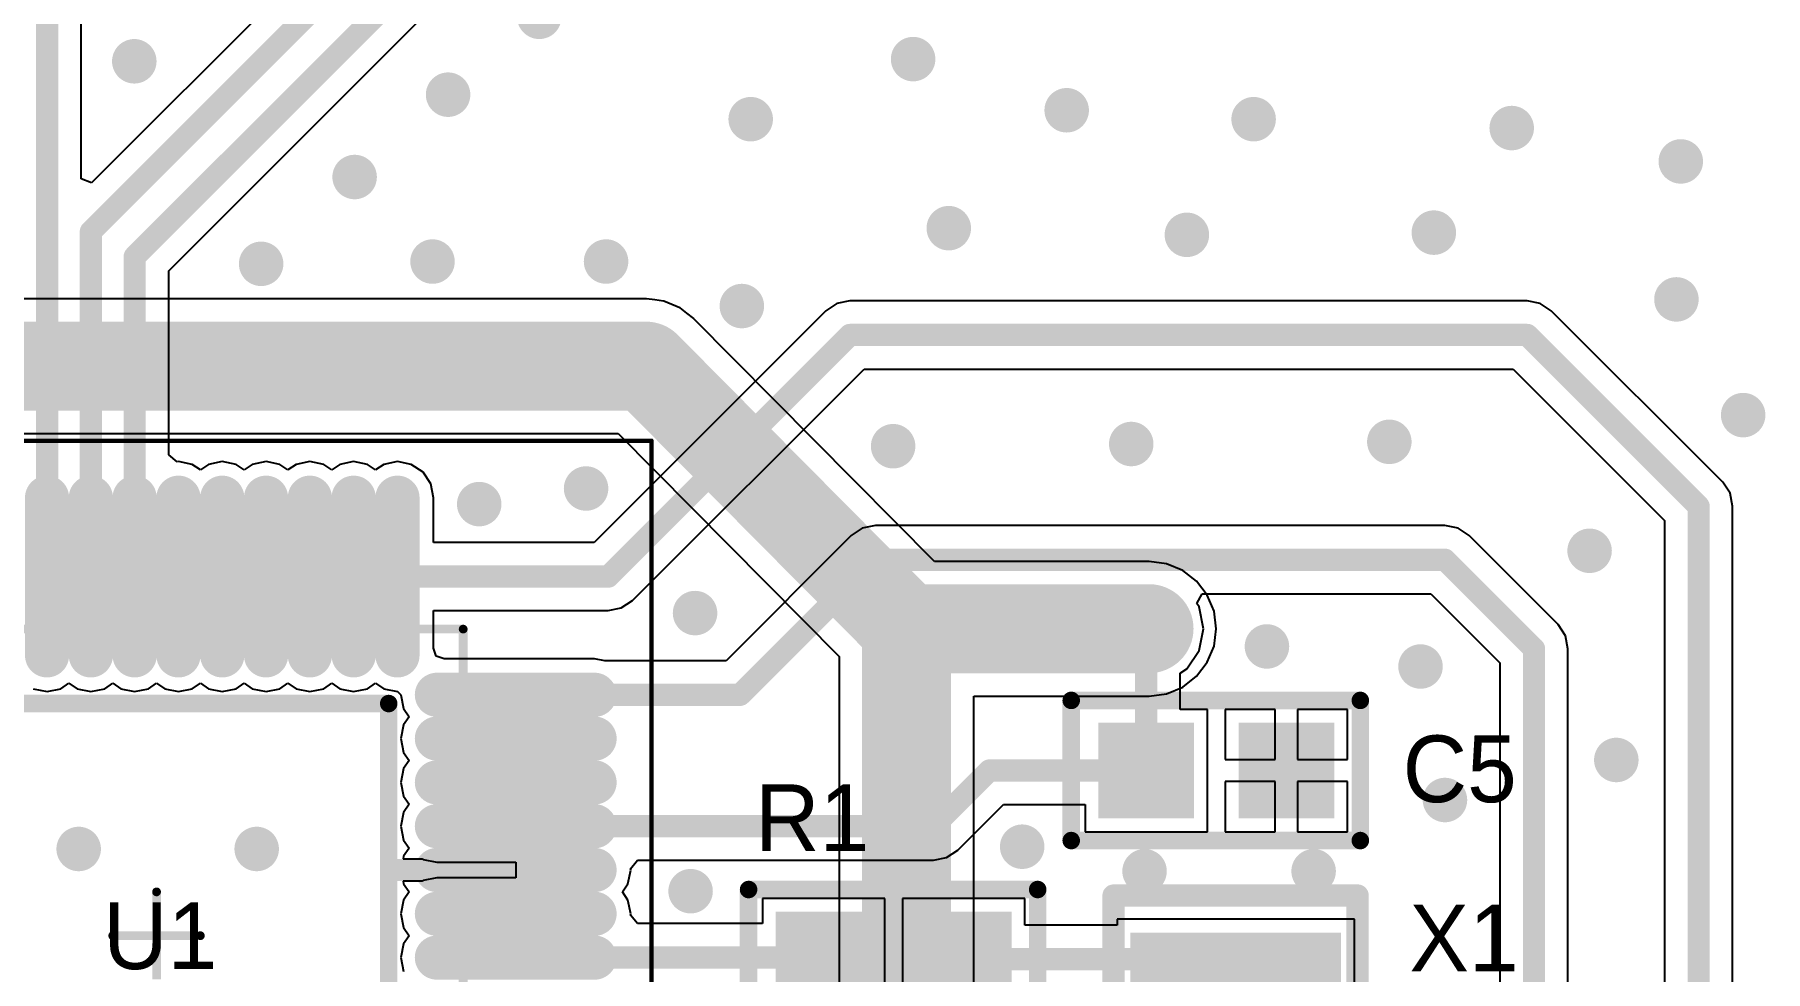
# Model space of a CAD drawing. Header units: millimetres. Extents: x 290 to 416, y 396 to 474.
# Drawn here: x 366.68 to 386.44, y 442.8 to 453.49 of the extents above; entities that cross this region are included whole.
import ezdxf

# ---------------------------------------------------------------- set-up
doc = ezdxf.new("R2010")
doc.units = ezdxf.units.MM
for name, color, linetype in [('BottomLayer', 5, 'Continuous'), ('BottomSolder', 6, 'Continuous'), ('Mechanical13', 56, 'Continuous'), ('Mechanical15', 56, 'Continuous'), ('MultiLayer', 9, 'Continuous'), ('TopLayer', 1, 'Continuous'), ('TopOverlay', 2, 'Continuous'), ('TopPaste', 8, 'Continuous'), ('TopSolder', 216, 'Continuous'), ('ViaHoleLayer', 16, 'Continuous')]:
    doc.layers.add(name, color=color, linetype=linetype)

# ---------------------------------------------------------------- blocks, each defined once
blk = doc.blocks.new('8M___XTAL_1')
at = {"layer": 'TopLayer'}
for points in [[(-0.2, -1.1), (0.2, -1.1), (-0.2, 1.1), (0.2, 1.1)], [(1, -1.1), (1.4, -1.1), (1, 1.1), (1.4, 1.1)], [(2.2, -1.1), (2.6, -1.1), (2.2, 1.1), (2.6, 1.1)]]:
    blk.add_solid(points, dxfattribs=at)
at = {"layer": 'TopOverlay', "const_width": 0.254}
for points in [[(-0.749, 1.395), (-0.749, -1.391)], [(-0.749, 1.395), (3.125, 1.395)], [(3.125, 1.395), (3.125, -1.391)], [(-0.749, -1.391), (3.125, -1.391)]]:
    blk.add_lwpolyline(points, dxfattribs=at)
at = {"layer": 'TopOverlay', "const_width": 0.127}
for points in [[(-0.812, 1.395, 1), (-0.685, 1.395, 1)], [(-0.812, 1.395, 1), (-0.685, 1.395, 1)], [(3.062, 1.395, 1), (3.189, 1.395, 1)], [(3.062, 1.395, 1), (3.189, 1.395, 1)], [(-0.812, -1.391, 1), (-0.685, -1.391, 1)], [(-0.812, -1.391, 1), (-0.685, -1.391, 1)], [(3.062, -1.391, 1), (3.189, -1.391, 1)], [(3.062, -1.391, 1), (3.189, -1.391, 1)]]:
    blk.add_lwpolyline(points, format="xyb", close=True, dxfattribs=at)
at = {"layer": 'TopPaste'}
for points in [[(-0.2, -1.1), (0.2, -1.1), (-0.2, 1.1), (0.2, 1.1)], [(1, -1.1), (1.4, -1.1), (1, 1.1), (1.4, 1.1)], [(2.2, -1.1), (2.6, -1.1), (2.2, 1.1), (2.6, 1.1)]]:
    blk.add_solid(points, dxfattribs=at)
at = {"layer": 'TopSolder'}
for points in [[(-0.302, -1.202), (0.302, -1.202), (-0.302, 1.202), (0.302, 1.202)], [(0.898, -1.202), (1.502, -1.202), (0.898, 1.202), (1.502, 1.202)], [(2.098, -1.202), (2.702, -1.202), (2.098, 1.202), (2.702, 1.202)]]:
    blk.add_solid(points, dxfattribs=at)
blk = doc.blocks.new('STM_LQFP48_M_2')
at = {"layer": 'Mechanical13', "const_width": 0.1}
for points in [[(-3.5, 3.5), (-3.5, -3.5)], [(3.5, -3.5), (-3.5, -3.5)]]:
    blk.add_lwpolyline(points, dxfattribs=at)
at = {"layer": 'Mechanical13', "const_width": 0.05}
blk.add_lwpolyline([(-3.525, -3.5, 1), (-3.475, -3.5, 1)], format="xyb", close=True, dxfattribs=at)
blk.add_lwpolyline([(-3.525, -3.5, 1), (-3.475, -3.5, 1)], format="xyb", close=True, dxfattribs=at)
at = {"layer": 'Mechanical15'}
for points, const_width in [([(-5.65, 5.65), (-5.65, -5.65)], 0.05), ([(0, 0.5), (0, -0.5)], 0.1), ([(0.5, 0), (-0.5, 0)], 0.1), ([(5.65, -5.65), (-5.65, -5.65)], 0.05)]:
    blk.add_lwpolyline(points, dxfattribs=dict(at, const_width=const_width))
for points, const_width in [([(-0.525, 0, 1), (-0.475, 0, 1)], 0.05), ([(0.475, 0, 1), (0.525, 0, 1)], 0.05), ([(-0.025, -0.5, 1), (0.025, -0.5, 1)], 0.05), ([(-5.662, -5.65, 1), (-5.637, -5.65, 1)], 0.025), ([(-5.662, -5.65, 1), (-5.637, -5.65, 1)], 0.025)]:
    blk.add_lwpolyline(points, format="xyb", close=True, dxfattribs=dict(at, const_width=const_width))
at = {"layer": 'TopLayer', "const_width": 0.3}
for points in [[(-5, 0.25), (-3.2, 0.25)], [(-5, -0.25), (-3.2, -0.25)], [(-5, -0.75), (-3.2, -0.75)], [(-5, -1.25), (-3.2, -1.25)], [(-5, -1.75), (-3.2, -1.75)], [(-5, -2.25), (-3.2, -2.25)], [(-5, -2.75), (-3.2, -2.75)], [(-2.75, -3.2), (-2.75, -5)], [(-2.25, -3.2), (-2.25, -5)], [(-1.75, -3.2), (-1.75, -5)], [(-1.25, -3.2), (-1.25, -5)], [(-0.75, -3.2), (-0.75, -5)], [(-0.25, -3.2), (-0.25, -5)], [(0.25, -3.2), (0.25, -5)], [(0.75, -3.2), (0.75, -5)], [(1.25, -3.2), (1.25, -5)]]:
    blk.add_lwpolyline(points, dxfattribs=at)
at = {"layer": 'TopLayer', "const_width": 0.15}
for points in [[(-5.075, 0.25, 1), (-4.925, 0.25, 1)], [(-3.275, 0.25, 1), (-3.125, 0.25, 1)], [(-5.075, -0.25, 1), (-4.925, -0.25, 1)], [(-3.275, -0.25, 1), (-3.125, -0.25, 1)], [(-5.075, -0.75, 1), (-4.925, -0.75, 1)], [(-3.275, -0.75, 1), (-3.125, -0.75, 1)], [(-5.075, -1.25, 1), (-4.925, -1.25, 1)], [(-3.275, -1.25, 1), (-3.125, -1.25, 1)], [(-5.075, -1.75, 1), (-4.925, -1.75, 1)], [(-3.275, -1.75, 1), (-3.125, -1.75, 1)], [(-5.075, -2.25, 1), (-4.925, -2.25, 1)], [(-3.275, -2.25, 1), (-3.125, -2.25, 1)], [(-5.075, -2.75, 1), (-4.925, -2.75, 1)], [(-3.275, -2.75, 1), (-3.125, -2.75, 1)], [(-2.825, -3.2, 1), (-2.675, -3.2, 1)], [(-2.325, -3.2, 1), (-2.175, -3.2, 1)], [(-1.825, -3.2, 1), (-1.675, -3.2, 1)], [(-1.325, -3.2, 1), (-1.175, -3.2, 1)], [(-0.825, -3.2, 1), (-0.675, -3.2, 1)], [(-0.325, -3.2, 1), (-0.175, -3.2, 1)], [(0.175, -3.2, 1), (0.325, -3.2, 1)], [(0.675, -3.2, 1), (0.825, -3.2, 1)], [(1.175, -3.2, 1), (1.325, -3.2, 1)], [(-2.825, -5, 1), (-2.675, -5, 1)], [(-2.325, -5, 1), (-2.175, -5, 1)], [(-1.825, -5, 1), (-1.675, -5, 1)], [(-1.325, -5, 1), (-1.175, -5, 1)], [(-0.825, -5, 1), (-0.675, -5, 1)], [(-0.325, -5, 1), (-0.175, -5, 1)], [(0.175, -5, 1), (0.325, -5, 1)], [(0.675, -5, 1), (0.825, -5, 1)], [(1.175, -5, 1), (1.325, -5, 1)]]:
    blk.add_lwpolyline(points, format="xyb", close=True, dxfattribs=at)
at = {"layer": 'TopOverlay', "const_width": 0.2}
for points in [[(-2.65, 2.65), (-2.65, -2.65)], [(2.65, -2.65), (-2.65, -2.65)]]:
    blk.add_lwpolyline(points, dxfattribs=at)
at = {"layer": 'TopOverlay', "const_width": 0.1}
blk.add_lwpolyline([(-2.7, -2.65, 1), (-2.6, -2.65, 1)], format="xyb", close=True, dxfattribs=at)
blk.add_lwpolyline([(-2.7, -2.65, 1), (-2.6, -2.65, 1)], format="xyb", close=True, dxfattribs=at)
at = {"layer": 'TopPaste', "const_width": 0.3}
for points in [[(-5, 0.25), (-3.2, 0.25)], [(-5, -0.25), (-3.2, -0.25)], [(-5, -0.75), (-3.2, -0.75)], [(-5, -1.25), (-3.2, -1.25)], [(-5, -1.75), (-3.2, -1.75)], [(-5, -2.25), (-3.2, -2.25)], [(-5, -2.75), (-3.2, -2.75)], [(-2.75, -3.2), (-2.75, -5)], [(-2.25, -3.2), (-2.25, -5)], [(-1.75, -3.2), (-1.75, -5)], [(-1.25, -3.2), (-1.25, -5)], [(-0.75, -3.2), (-0.75, -5)], [(-0.25, -3.2), (-0.25, -5)], [(0.25, -3.2), (0.25, -5)], [(0.75, -3.2), (0.75, -5)], [(1.25, -3.2), (1.25, -5)]]:
    blk.add_lwpolyline(points, dxfattribs=at)
at = {"layer": 'TopPaste', "const_width": 0.15}
for points in [[(-5.075, 0.25, 1), (-4.925, 0.25, 1)], [(-3.275, 0.25, 1), (-3.125, 0.25, 1)], [(-5.075, -0.25, 1), (-4.925, -0.25, 1)], [(-3.275, -0.25, 1), (-3.125, -0.25, 1)], [(-5.075, -0.75, 1), (-4.925, -0.75, 1)], [(-3.275, -0.75, 1), (-3.125, -0.75, 1)], [(-5.075, -1.25, 1), (-4.925, -1.25, 1)], [(-3.275, -1.25, 1), (-3.125, -1.25, 1)], [(-5.075, -1.75, 1), (-4.925, -1.75, 1)], [(-3.275, -1.75, 1), (-3.125, -1.75, 1)], [(-5.075, -2.25, 1), (-4.925, -2.25, 1)], [(-3.275, -2.25, 1), (-3.125, -2.25, 1)], [(-5.075, -2.75, 1), (-4.925, -2.75, 1)], [(-3.275, -2.75, 1), (-3.125, -2.75, 1)], [(-2.825, -3.2, 1), (-2.675, -3.2, 1)], [(-2.325, -3.2, 1), (-2.175, -3.2, 1)], [(-1.825, -3.2, 1), (-1.675, -3.2, 1)], [(-1.325, -3.2, 1), (-1.175, -3.2, 1)], [(-0.825, -3.2, 1), (-0.675, -3.2, 1)], [(-0.325, -3.2, 1), (-0.175, -3.2, 1)], [(0.175, -3.2, 1), (0.325, -3.2, 1)], [(0.675, -3.2, 1), (0.825, -3.2, 1)], [(1.175, -3.2, 1), (1.325, -3.2, 1)], [(-2.825, -5, 1), (-2.675, -5, 1)], [(-2.325, -5, 1), (-2.175, -5, 1)], [(-1.825, -5, 1), (-1.675, -5, 1)], [(-1.325, -5, 1), (-1.175, -5, 1)], [(-0.825, -5, 1), (-0.675, -5, 1)], [(-0.325, -5, 1), (-0.175, -5, 1)], [(0.175, -5, 1), (0.325, -5, 1)], [(0.675, -5, 1), (0.825, -5, 1)], [(1.175, -5, 1), (1.325, -5, 1)]]:
    blk.add_lwpolyline(points, format="xyb", close=True, dxfattribs=at)
at = {"layer": 'TopSolder', "const_width": 0.503}
for points in [[(-5, 0.25), (-3.2, 0.25)], [(-5, -0.25), (-3.2, -0.25)], [(-5, -0.75), (-3.2, -0.75)], [(-5, -1.25), (-3.2, -1.25)], [(-5, -1.75), (-3.2, -1.75)], [(-5, -2.25), (-3.2, -2.25)], [(-5, -2.75), (-3.2, -2.75)], [(-2.75, -3.2), (-2.75, -5)], [(-2.25, -3.2), (-2.25, -5)], [(-1.75, -3.2), (-1.75, -5)], [(-1.25, -3.2), (-1.25, -5)], [(-0.75, -3.2), (-0.75, -5)], [(-0.25, -3.2), (-0.25, -5)], [(0.25, -3.2), (0.25, -5)], [(0.75, -3.2), (0.75, -5)], [(1.25, -3.2), (1.25, -5)]]:
    blk.add_lwpolyline(points, dxfattribs=at)
at = {"layer": 'TopSolder', "const_width": 0.252}
for points in [[(-5.126, 0.25, 1), (-4.874, 0.25, 1)], [(-3.326, 0.25, 1), (-3.074, 0.25, 1)], [(-5.126, -0.25, 1), (-4.874, -0.25, 1)], [(-3.326, -0.25, 1), (-3.074, -0.25, 1)], [(-5.126, -0.75, 1), (-4.874, -0.75, 1)], [(-3.326, -0.75, 1), (-3.074, -0.75, 1)], [(-5.126, -1.25, 1), (-4.874, -1.25, 1)], [(-3.326, -1.25, 1), (-3.074, -1.25, 1)], [(-5.126, -1.75, 1), (-4.874, -1.75, 1)], [(-3.326, -1.75, 1), (-3.074, -1.75, 1)], [(-5.126, -2.25, 1), (-4.874, -2.25, 1)], [(-3.326, -2.25, 1), (-3.074, -2.25, 1)], [(-5.126, -2.75, 1), (-4.874, -2.75, 1)], [(-3.326, -2.75, 1), (-3.074, -2.75, 1)], [(-2.876, -3.2, 1), (-2.624, -3.2, 1)], [(-2.376, -3.2, 1), (-2.124, -3.2, 1)], [(-1.876, -3.2, 1), (-1.624, -3.2, 1)], [(-1.376, -3.2, 1), (-1.124, -3.2, 1)], [(-0.876, -3.2, 1), (-0.624, -3.2, 1)], [(-0.376, -3.2, 1), (-0.124, -3.2, 1)], [(0.124, -3.2, 1), (0.376, -3.2, 1)], [(0.624, -3.2, 1), (0.876, -3.2, 1)], [(1.124, -3.2, 1), (1.376, -3.2, 1)], [(-2.876, -5, 1), (-2.624, -5, 1)], [(-2.376, -5, 1), (-2.124, -5, 1)], [(-1.876, -5, 1), (-1.624, -5, 1)], [(-1.376, -5, 1), (-1.124, -5, 1)], [(-0.876, -5, 1), (-0.624, -5, 1)], [(-0.376, -5, 1), (-0.124, -5, 1)], [(0.124, -5, 1), (0.376, -5, 1)], [(0.624, -5, 1), (0.876, -5, 1)], [(1.124, -5, 1), (1.376, -5, 1)]]:
    blk.add_lwpolyline(points, format="xyb", close=True, dxfattribs=at)
blk = doc.blocks.new('0603_7')
at = {"layer": 'TopLayer'}
for points in [[(0.553, -1.201), (0.553, -0.312), (-0.336, -1.201), (-0.336, -0.312)], [(0.553, -2.8), (0.553, -1.911), (-0.336, -2.8), (-0.336, -1.911)]]:
    blk.add_solid(points, dxfattribs=at)
at = {"layer": 'TopOverlay', "const_width": 0.2}
for points in [[(-0.692, 0.1), (0.908, 0.1)], [(-0.692, 0.1), (-0.692, -3.2)], [(0.908, 0.1), (0.908, -3.2)], [(-0.692, -3.2), (0.908, -3.2)]]:
    blk.add_lwpolyline(points, dxfattribs=at)
at = {"layer": 'TopOverlay', "const_width": 0.1}
for points in [[(-0.742, 0.1, 1), (-0.642, 0.1, 1)], [(-0.742, 0.1, 1), (-0.642, 0.1, 1)], [(0.858, 0.1, 1), (0.958, 0.1, 1)], [(0.858, 0.1, 1), (0.958, 0.1, 1)], [(-0.742, -3.2, 1), (-0.642, -3.2, 1)], [(-0.742, -3.2, 1), (-0.642, -3.2, 1)], [(0.858, -3.2, 1), (0.958, -3.2, 1)], [(0.858, -3.2, 1), (0.958, -3.2, 1)]]:
    blk.add_lwpolyline(points, format="xyb", close=True, dxfattribs=at)
at = {"layer": 'TopPaste'}
for points in [[(0.553, -1.201), (0.553, -0.312), (-0.336, -1.201), (-0.336, -0.312)], [(0.553, -2.8), (0.553, -1.911), (-0.336, -2.8), (-0.336, -1.911)]]:
    blk.add_solid(points, dxfattribs=at)
at = {"layer": 'TopSolder'}
for points in [[(0.654, -1.302), (0.654, -0.21), (-0.438, -1.302), (-0.438, -0.21)], [(0.654, -2.902), (0.654, -1.81), (-0.438, -2.902), (-0.438, -1.81)]]:
    blk.add_solid(points, dxfattribs=at)
blk = doc.blocks.new('0603_29')
at = {"layer": 'TopLayer'}
for points in [[(0.553, -1.201), (0.553, -0.312), (-0.336, -1.201), (-0.336, -0.312)], [(0.553, -2.8), (0.553, -1.911), (-0.336, -2.8), (-0.336, -1.911)]]:
    blk.add_solid(points, dxfattribs=at)
at = {"layer": 'TopOverlay', "const_width": 0.2}
for points in [[(-0.692, 0.1), (-0.692, -3.2)], [(-0.692, 0.1), (0.908, 0.1)], [(0.908, 0.1), (0.908, -3.2)], [(-0.692, -3.2), (0.908, -3.2)]]:
    blk.add_lwpolyline(points, dxfattribs=at)
at = {"layer": 'TopOverlay', "const_width": 0.1}
for points in [[(-0.742, 0.1, 1), (-0.642, 0.1, 1)], [(-0.742, 0.1, 1), (-0.642, 0.1, 1)], [(0.858, 0.1, 1), (0.958, 0.1, 1)], [(0.858, 0.1, 1), (0.958, 0.1, 1)], [(-0.742, -3.2, 1), (-0.642, -3.2, 1)], [(-0.742, -3.2, 1), (-0.642, -3.2, 1)], [(0.858, -3.2, 1), (0.958, -3.2, 1)], [(0.858, -3.2, 1), (0.958, -3.2, 1)]]:
    blk.add_lwpolyline(points, format="xyb", close=True, dxfattribs=at)
at = {"layer": 'TopPaste'}
for points in [[(0.553, -1.201), (0.553, -0.312), (-0.336, -1.201), (-0.336, -0.312)], [(0.553, -2.8), (0.553, -1.911), (-0.336, -2.8), (-0.336, -1.911)]]:
    blk.add_solid(points, dxfattribs=at)
at = {"layer": 'TopSolder'}
for points in [[(0.654, -1.302), (0.654, -0.21), (-0.438, -1.302), (-0.438, -0.21)], [(0.654, -2.902), (0.654, -1.81), (-0.438, -2.902), (-0.438, -1.81)]]:
    blk.add_solid(points, dxfattribs=at)

msp = doc.modelspace()

# ---------------------------------------------------------------- linework, layer by layer
at = {"layer": 'BottomLayer'}
for p, q in [((373.659, 450.476), (363.078, 450.476)), ((373.661, 450.475), (373.659, 450.476)), ((373.663, 450.476), (373.661, 450.475)), ((373.76, 450.462), (373.663, 450.476)), ((373.858, 450.449), (373.76, 450.462)), ((373.86, 450.449), (373.858, 450.449)), ((373.861, 450.449), (373.86, 450.449)), ((373.952, 450.41), (373.861, 450.449)), ((374.044, 450.373), (373.952, 450.41)), ((374.045, 450.372), (374.044, 450.373)), ((374.047, 450.371), (374.045, 450.372)), ((374.124, 450.311), (374.047, 450.371)), ((374.203, 450.25), (374.124, 450.311)), ((374.204, 450.249), (374.203, 450.25)), ((374.205, 450.248), (374.204, 450.249)), ((376.951, 447.478), (374.205, 450.248)), ((360.839, 448.938), (373.339, 448.938)), ((373.339, 448.938), (375.863, 446.393)), ((379.4, 447.478), (376.951, 447.478)), ((379.599, 447.452), (379.4, 447.478)), ((379.784, 447.375), (379.599, 447.452)), ((379.943, 447.253), (379.784, 447.375)), ((380.065, 447.094), (379.943, 447.253)), ((380.142, 446.909), (380.065, 447.094)), ((380.168, 446.71), (380.142, 446.909)), ((380.142, 446.511), (380.168, 446.71)), ((380.065, 446.326), (380.142, 446.511)), ((375.863, 446.393), (375.863, 435.625)), ((379.943, 446.166), (380.065, 446.326)), ((379.784, 446.044), (379.943, 446.166)), ((377.4, 435.805), (377.4, 445.941)), ((377.4, 445.941), (379.4, 445.941)), ((379.4, 445.941), (379.599, 445.967)), ((379.599, 445.967), (379.784, 446.044))]:
    msp.add_line(p, q, dxfattribs=at)
for points, const_width in [([(372.313, 453.695, 1), (372.567, 453.695, 1)], 0.254), ([(367.69, 453.187, 1), (367.944, 453.187, 1)], 0.254), ([(376.58, 453.212, 1), (376.834, 453.212, 1)], 0.254), ([(371.272, 452.806, 1), (371.526, 452.806, 1)], 0.254), ([(378.333, 452.628, 1), (378.587, 452.628, 1)], 0.254), ([(374.726, 452.526, 1), (374.98, 452.526, 1)], 0.254), ([(380.467, 452.526, 1), (380.721, 452.526, 1)], 0.254), ([(383.413, 452.425, 1), (383.667, 452.425, 1)], 0.254), ([(385.343, 452.044, 1), (385.597, 452.044, 1)], 0.254), ([(370.205, 451.866, 1), (370.459, 451.866, 1)], 0.254), ([(376.987, 451.282, 1), (377.241, 451.282, 1)], 0.254), ([(379.705, 451.206, 1), (379.959, 451.206, 1)], 0.254), ([(382.524, 451.231, 1), (382.778, 451.231, 1)], 0.254), ([(369.138, 450.875, 1), (369.392, 450.875, 1)], 0.254), ([(371.094, 450.901, 1), (371.348, 450.901, 1)], 0.254), ([(373.075, 450.901, 1), (373.329, 450.901, 1)], 0.254), ([(374.625, 450.393, 1), (374.879, 450.393, 1)], 0.254), ([(385.293, 450.469, 1), (385.547, 450.469, 1)], 0.254), ([(373.405, 449.707, 1), (373.913, 449.707, 1)], 0.508), ([(373.405, 449.707, 1), (373.913, 449.707, 1)], 0.508), ([(386.055, 449.148, 1), (386.309, 449.148, 1)], 0.254), ([(379.07, 448.818, 1), (379.324, 448.818, 1)], 0.254), ([(382.016, 448.843, 1), (382.27, 448.843, 1)], 0.254), ([(376.352, 448.793, 1), (376.606, 448.793, 1)], 0.254), ([(372.847, 448.31, 1), (373.101, 448.31, 1)], 0.254), ([(371.627, 448.132, 1), (371.881, 448.132, 1)], 0.254), ([(384.302, 447.599, 1), (384.556, 447.599, 1)], 0.254), ([(374.091, 446.888, 1), (374.345, 446.888, 1)], 0.254), ([(376.377, 446.71, 1), (376.885, 446.71, 1)], 0.508), ([(376.377, 446.71, 1), (376.885, 446.71, 1)], 0.508), ([(376.377, 446.71, 1), (376.885, 446.71, 1)], 0.508), ([(379.146, 446.71, 1), (379.654, 446.71, 1)], 0.508), ([(379.184, 446.71, 1), (379.565, 446.71, 1)], 0.381), ([(380.619, 446.507, 1), (380.873, 446.507, 1)], 0.254), ([(382.372, 446.278, 1), (382.626, 446.278, 1)], 0.254), ([(384.607, 445.211, 1), (384.861, 445.211, 1)], 0.254), ([(382.651, 444.754, 1), (382.905, 444.754, 1)], 0.254), ([(367.055, 444.195, 1), (367.309, 444.195, 1)], 0.254), ([(369.087, 444.195, 1), (369.341, 444.195, 1)], 0.254), ([(377.825, 444.221, 1), (378.079, 444.221, 1)], 0.254), ([(379.222, 443.941, 1), (379.476, 443.941, 1)], 0.254), ([(381.152, 443.941, 1), (381.406, 443.941, 1)], 0.254), ([(374.04, 443.713, 1), (374.294, 443.713, 1)], 0.254)]:
    msp.add_lwpolyline(points, format="xyb", close=True, dxfattribs=dict(at, const_width=const_width))
at = {"layer": 'BottomLayer', "const_width": 1.016}
for points in [[(360.07, 449.707), (373.659, 449.707)], [(373.659, 449.707), (376.631, 446.71)], [(376.631, 446.71), (379.4, 446.71)], [(376.631, 435.559), (376.631, 446.71)]]:
    msp.add_lwpolyline(points, dxfattribs=at)
at = {"layer": 'BottomSolder', "const_width": 0.483}
msp.add_lwpolyline([(379.133, 446.71, 1), (379.616, 446.71, 1)], format="xyb", close=True, dxfattribs=at)
at = {"layer": 'MultiLayer'}
for points, const_width in [([(372.313, 453.695, 1), (372.567, 453.695, 1)], 0.254), ([(367.69, 453.187, 1), (367.944, 453.187, 1)], 0.254), ([(376.58, 453.212, 1), (376.834, 453.212, 1)], 0.254), ([(371.272, 452.806, 1), (371.526, 452.806, 1)], 0.254), ([(378.333, 452.628, 1), (378.587, 452.628, 1)], 0.254), ([(374.726, 452.526, 1), (374.98, 452.526, 1)], 0.254), ([(380.467, 452.526, 1), (380.721, 452.526, 1)], 0.254), ([(383.413, 452.425, 1), (383.667, 452.425, 1)], 0.254), ([(385.343, 452.044, 1), (385.597, 452.044, 1)], 0.254), ([(370.205, 451.866, 1), (370.459, 451.866, 1)], 0.254), ([(376.987, 451.282, 1), (377.241, 451.282, 1)], 0.254), ([(379.705, 451.206, 1), (379.959, 451.206, 1)], 0.254), ([(382.524, 451.231, 1), (382.778, 451.231, 1)], 0.254), ([(369.138, 450.875, 1), (369.392, 450.875, 1)], 0.254), ([(371.094, 450.901, 1), (371.348, 450.901, 1)], 0.254), ([(373.075, 450.901, 1), (373.329, 450.901, 1)], 0.254), ([(374.625, 450.393, 1), (374.879, 450.393, 1)], 0.254), ([(385.293, 450.469, 1), (385.547, 450.469, 1)], 0.254), ([(386.055, 449.148, 1), (386.309, 449.148, 1)], 0.254), ([(379.07, 448.818, 1), (379.324, 448.818, 1)], 0.254), ([(382.016, 448.843, 1), (382.27, 448.843, 1)], 0.254), ([(376.352, 448.793, 1), (376.606, 448.793, 1)], 0.254), ([(372.847, 448.31, 1), (373.101, 448.31, 1)], 0.254), ([(371.627, 448.132, 1), (371.881, 448.132, 1)], 0.254), ([(384.302, 447.599, 1), (384.556, 447.599, 1)], 0.254), ([(374.091, 446.888, 1), (374.345, 446.888, 1)], 0.254), ([(379.184, 446.71, 1), (379.565, 446.71, 1)], 0.381), ([(380.619, 446.507, 1), (380.873, 446.507, 1)], 0.254), ([(382.372, 446.278, 1), (382.626, 446.278, 1)], 0.254), ([(384.607, 445.211, 1), (384.861, 445.211, 1)], 0.254), ([(382.651, 444.754, 1), (382.905, 444.754, 1)], 0.254), ([(367.055, 444.195, 1), (367.309, 444.195, 1)], 0.254), ([(369.087, 444.195, 1), (369.341, 444.195, 1)], 0.254), ([(377.825, 444.221, 1), (378.079, 444.221, 1)], 0.254), ([(379.222, 443.941, 1), (379.476, 443.941, 1)], 0.254), ([(381.152, 443.941, 1), (381.406, 443.941, 1)], 0.254), ([(374.04, 443.713, 1), (374.294, 443.713, 1)], 0.254)]:
    msp.add_lwpolyline(points, format="xyb", close=True, dxfattribs=dict(at, const_width=const_width))
at = {"layer": 'TopLayer'}
for p, q in [((373.802, 458.273), (367.327, 451.798)), ((368.21, 450.795), (374.526, 457.111)), ((367.21, 451.847), (367.21, 453.675)), ((367.327, 451.798), (367.21, 451.847)), ((368.21, 448.694), (368.21, 450.795)), ((375.986, 450.451), (375.837, 450.421)), ((383.718, 450.451), (375.986, 450.451)), ((383.866, 450.421), (383.718, 450.451)), ((375.711, 450.337), (373.067, 447.693)), ((375.837, 450.421), (375.711, 450.337)), ((383.992, 450.337), (383.866, 450.421)), ((385.948, 448.381), (383.992, 450.337)), ((373.502, 447.03), (376.147, 449.674)), ((376.147, 449.674), (383.557, 449.674)), ((383.557, 449.674), (385.285, 447.946)), ((368.308, 448.614), (368.21, 448.694)), ((368.321, 448.617), (368.308, 448.614)), ((368.479, 448.585), (368.321, 448.617)), ((368.571, 448.523), (368.479, 448.585)), ((368.664, 448.585), (368.571, 448.523)), ((368.821, 448.617), (368.664, 448.585)), ((368.979, 448.585), (368.821, 448.617)), ((369.071, 448.523), (368.979, 448.585)), ((369.164, 448.585), (369.071, 448.523)), ((369.321, 448.617), (369.164, 448.585)), ((369.479, 448.585), (369.321, 448.617)), ((369.571, 448.523), (369.479, 448.585)), ((369.664, 448.585), (369.571, 448.523)), ((369.821, 448.617), (369.664, 448.585)), ((369.979, 448.585), (369.821, 448.617)), ((370.071, 448.523), (369.979, 448.585)), ((370.164, 448.585), (370.071, 448.523)), ((370.321, 448.617), (370.164, 448.585)), ((370.479, 448.585), (370.321, 448.617)), ((370.571, 448.523), (370.479, 448.585)), ((370.664, 448.585), (370.571, 448.523)), ((370.821, 448.617), (370.664, 448.585)), ((370.979, 448.585), (370.821, 448.617)), ((371.113, 448.496), (370.979, 448.585)), ((371.202, 448.362), (371.113, 448.496)), ((371.233, 448.205), (371.202, 448.362)), ((386.032, 448.255), (385.948, 448.381)), ((371.233, 447.693), (371.233, 448.205)), ((386.062, 448.107), (386.032, 448.255)), ((386.062, 425.15), (386.062, 448.107)), ((376.276, 447.886), (376.127, 447.856)), ((382.778, 447.886), (376.276, 447.886)), ((382.927, 447.856), (382.778, 447.886)), ((385.285, 447.946), (385.285, 425.184)), ((373.067, 447.693), (371.233, 447.693)), ((376.001, 447.772), (374.572, 446.343)), ((376.127, 447.856), (376.001, 447.772)), ((383.053, 447.772), (382.927, 447.856)), ((384.069, 446.756), (383.053, 447.772)), ((379.946, 446.997), (380.006, 447.109)), ((380.006, 447.109), (382.617, 447.109)), ((382.617, 447.109), (383.406, 446.32)), ((371.233, 446.488), (371.233, 446.916)), ((371.233, 446.916), (373.228, 446.916)), ((373.228, 446.916), (373.376, 446.946)), ((373.376, 446.946), (373.502, 447.03)), ((379.973, 446.958), (379.946, 446.997)), ((380.022, 446.71), (379.973, 446.958)), ((379.973, 446.462), (380.022, 446.71)), ((384.153, 446.63), (384.069, 446.756)), ((384.182, 446.481), (384.153, 446.63)), ((371.262, 446.396), (371.233, 446.488)), ((371.355, 446.367), (371.262, 446.396)), ((373.071, 446.367), (371.355, 446.367)), ((373.189, 446.343), (373.071, 446.367)), ((374.572, 446.343), (373.189, 446.343)), ((379.832, 446.252), (379.973, 446.462)), ((383.406, 446.32), (383.406, 428.354)), ((384.182, 428.193), (384.182, 446.481)), ((379.757, 446.202), (379.832, 446.252)), ((379.757, 445.789), (379.757, 446.202)), ((366.664, 446.024), (366.821, 445.993)), ((366.821, 445.993), (366.979, 446.024)), ((366.979, 446.024), (367.071, 446.086)), ((367.071, 446.086), (367.164, 446.024)), ((367.164, 446.024), (367.321, 445.993)), ((367.321, 445.993), (367.479, 446.024)), ((367.479, 446.024), (367.571, 446.086)), ((367.571, 446.086), (367.664, 446.024)), ((367.664, 446.024), (367.821, 445.993)), ((367.821, 445.993), (367.979, 446.024)), ((367.979, 446.024), (368.071, 446.086)), ((368.071, 446.086), (368.164, 446.024)), ((368.164, 446.024), (368.321, 445.993)), ((368.321, 445.993), (368.479, 446.024)), ((368.479, 446.024), (368.571, 446.086)), ((368.571, 446.086), (368.664, 446.024)), ((368.664, 446.024), (368.821, 445.993)), ((368.821, 445.993), (368.979, 446.024)), ((368.979, 446.024), (369.071, 446.086)), ((369.071, 446.086), (369.164, 446.024)), ((369.164, 446.024), (369.321, 445.993)), ((369.321, 445.993), (369.479, 446.024)), ((369.479, 446.024), (369.571, 446.086)), ((369.571, 446.086), (369.664, 446.024)), ((369.664, 446.024), (369.821, 445.993)), ((369.821, 445.993), (369.979, 446.024)), ((369.979, 446.024), (370.071, 446.086)), ((370.071, 446.086), (370.164, 446.024)), ((370.164, 446.024), (370.321, 445.993)), ((370.321, 445.993), (370.479, 446.024)), ((370.479, 446.024), (370.571, 446.086)), ((370.571, 446.086), (370.664, 446.024)), ((370.664, 446.024), (370.821, 445.993)), ((370.821, 445.993), (370.859, 445.955)), ((370.859, 445.955), (370.891, 445.797)), ((370.891, 445.797), (370.953, 445.705)), ((380.067, 445.789), (379.757, 445.789)), ((380.067, 444.392), (380.067, 445.789)), ((380.841, 445.789), (380.27, 445.789)), ((380.27, 445.789), (380.27, 445.218)), ((380.841, 445.218), (380.841, 445.789)), ((381.667, 445.789), (381.095, 445.789)), ((381.095, 445.789), (381.095, 445.218)), ((381.667, 445.218), (381.667, 445.789)), ((370.891, 445.612), (370.859, 445.455)), ((370.953, 445.705), (370.891, 445.612)), ((370.859, 445.455), (370.891, 445.297)), ((370.891, 445.297), (370.953, 445.205)), ((370.953, 445.205), (370.891, 445.112)), ((380.27, 445.218), (380.841, 445.218)), ((381.095, 445.218), (381.667, 445.218)), ((370.891, 445.112), (370.859, 444.955)), ((370.859, 444.955), (370.891, 444.797)), ((380.841, 444.964), (380.27, 444.964)), ((380.27, 444.964), (380.27, 444.392)), ((380.841, 444.392), (380.841, 444.964)), ((381.667, 444.964), (381.095, 444.964)), ((381.095, 444.964), (381.095, 444.392)), ((381.667, 444.392), (381.667, 444.964)), ((370.891, 444.797), (370.953, 444.705)), ((370.891, 444.612), (370.859, 444.455)), ((370.953, 444.705), (370.891, 444.612)), ((377.216, 444.18), (377.738, 444.702)), ((377.738, 444.702), (378.67, 444.702)), ((378.67, 444.702), (378.67, 444.392)), ((370.859, 444.455), (370.891, 444.297)), ((378.67, 444.392), (380.067, 444.392)), ((380.27, 444.392), (380.841, 444.392)), ((381.095, 444.392), (381.667, 444.392)), ((370.891, 444.297), (370.953, 444.205)), ((370.953, 444.205), (370.891, 444.112)), ((377.09, 444.096), (377.216, 444.18)), ((370.891, 444.112), (370.885, 444.082)), ((370.885, 444.082), (371.102, 444.082)), ((371.102, 444.082), (371.114, 444.074)), ((371.114, 444.074), (371.271, 444.043)), ((371.271, 444.043), (372.171, 444.043)), ((372.171, 444.043), (372.171, 443.867)), ((373.452, 443.797), (373.483, 443.955)), ((373.481, 443.968), (373.561, 444.066)), ((373.483, 443.955), (373.481, 443.968)), ((373.561, 444.066), (376.941, 444.066)), ((376.941, 444.066), (377.09, 444.096)), ((371.102, 443.828), (370.885, 443.828)), ((370.885, 443.828), (370.891, 443.797)), ((370.891, 443.797), (370.953, 443.705)), ((371.114, 443.835), (371.102, 443.828)), ((371.271, 443.867), (371.114, 443.835)), ((372.171, 443.867), (371.271, 443.867)), ((373.39, 443.705), (373.452, 443.797)), ((370.891, 443.612), (370.859, 443.455)), ((370.953, 443.705), (370.891, 443.612)), ((373.452, 443.612), (373.39, 443.705)), ((373.483, 443.455), (373.452, 443.612)), ((376.384, 443.63), (374.987, 443.63)), ((374.987, 443.63), (374.987, 443.343)), ((376.384, 442.233), (376.384, 443.63)), ((377.984, 443.63), (376.587, 443.63)), ((376.587, 443.63), (376.587, 442.233)), ((377.984, 443.326), (377.984, 443.63)), ((370.859, 443.455), (370.891, 443.297)), ((373.481, 443.441), (373.483, 443.455)), ((373.561, 443.343), (373.481, 443.441)), ((374.987, 443.343), (373.561, 443.343)), ((381.744, 443.392), (379.036, 443.392)), ((379.036, 443.392), (379.036, 443.326)), ((381.744, 442.484), (381.744, 443.392)), ((370.891, 443.297), (370.953, 443.205)), ((370.953, 443.205), (370.891, 443.112)), ((379.036, 443.326), (377.984, 443.326)), ((370.891, 443.112), (370.859, 442.955)), ((370.859, 442.955), (370.891, 442.797))]:
    msp.add_line(p, q, dxfattribs=at)
at = {"layer": 'TopLayer', "const_width": 0.254}
for points in [[(367.321, 451.243), (374.19, 458.112)], [(367.821, 450.956), (374.69, 457.824)], [(366.821, 447.305), (366.821, 453.675)], [(367.321, 447.305), (367.321, 451.243)], [(367.821, 447.305), (367.821, 450.956)], [(373.228, 447.305), (375.986, 450.063)], [(375.986, 450.063), (383.718, 450.063)], [(383.718, 450.063), (385.674, 448.107)], [(385.674, 424.637), (385.674, 448.107)], [(374.733, 445.955), (376.276, 447.497)], [(376.276, 447.497), (382.778, 447.497)], [(382.778, 447.497), (383.794, 446.481)], [(370.821, 447.305), (373.228, 447.305)], [(379.368, 445.091), (379.368, 446.735)], [(383.794, 428.193), (383.794, 446.481)], [(372.171, 445.955), (374.733, 445.955)], [(376.941, 444.455), (377.577, 445.091)], [(377.577, 445.091), (379.368, 445.091)], [(372.171, 444.455), (376.941, 444.455)], [(370.752, 443.955), (372.171, 443.955)], [(372.171, 442.955), (375.691, 442.955)], [(377.291, 442.938), (380.136, 442.938)]]:
    msp.add_lwpolyline(points, dxfattribs=at)
at = {"layer": 'TopLayer'}
for points, const_width in [([(372.313, 453.695, 1), (372.567, 453.695, 1)], 0.254), ([(367.69, 453.187, 1), (367.944, 453.187, 1)], 0.254), ([(376.58, 453.212, 1), (376.834, 453.212, 1)], 0.254), ([(371.272, 452.806, 1), (371.526, 452.806, 1)], 0.254), ([(378.333, 452.628, 1), (378.587, 452.628, 1)], 0.254), ([(374.726, 452.526, 1), (374.98, 452.526, 1)], 0.254), ([(380.467, 452.526, 1), (380.721, 452.526, 1)], 0.254), ([(383.413, 452.425, 1), (383.667, 452.425, 1)], 0.254), ([(385.343, 452.044, 1), (385.597, 452.044, 1)], 0.254), ([(370.205, 451.866, 1), (370.459, 451.866, 1)], 0.254), ([(376.987, 451.282, 1), (377.241, 451.282, 1)], 0.254), ([(379.705, 451.206, 1), (379.959, 451.206, 1)], 0.254), ([(382.524, 451.231, 1), (382.778, 451.231, 1)], 0.254), ([(367.258, 451.243, 1), (367.385, 451.243, 1)], 0.127), ([(367.258, 451.243, 1), (367.385, 451.243, 1)], 0.127), ([(367.758, 450.956, 1), (367.885, 450.956, 1)], 0.127), ([(367.758, 450.956, 1), (367.885, 450.956, 1)], 0.127), ([(369.138, 450.875, 1), (369.392, 450.875, 1)], 0.254), ([(371.094, 450.901, 1), (371.348, 450.901, 1)], 0.254), ([(373.075, 450.901, 1), (373.329, 450.901, 1)], 0.254), ([(374.625, 450.393, 1), (374.879, 450.393, 1)], 0.254), ([(385.293, 450.469, 1), (385.547, 450.469, 1)], 0.254), ([(375.922, 450.063, 1), (376.049, 450.063, 1)], 0.127), ([(375.922, 450.063, 1), (376.049, 450.063, 1)], 0.127), ([(383.654, 450.063, 1), (383.781, 450.063, 1)], 0.127), ([(383.654, 450.063, 1), (383.781, 450.063, 1)], 0.127), ([(386.055, 449.148, 1), (386.309, 449.148, 1)], 0.254), ([(379.07, 448.818, 1), (379.324, 448.818, 1)], 0.254), ([(382.016, 448.843, 1), (382.27, 448.843, 1)], 0.254), ([(376.352, 448.793, 1), (376.606, 448.793, 1)], 0.254), ([(372.847, 448.31, 1), (373.101, 448.31, 1)], 0.254), ([(371.627, 448.132, 1), (371.881, 448.132, 1)], 0.254), ([(385.61, 448.107, 1), (385.737, 448.107, 1)], 0.127), ([(385.61, 448.107, 1), (385.737, 448.107, 1)], 0.127), ([(384.302, 447.599, 1), (384.556, 447.599, 1)], 0.254), ([(376.212, 447.497, 1), (376.339, 447.497, 1)], 0.127), ([(376.212, 447.497, 1), (376.339, 447.497, 1)], 0.127), ([(382.714, 447.497, 1), (382.841, 447.497, 1)], 0.127), ([(382.714, 447.497, 1), (382.841, 447.497, 1)], 0.127), ([(366.758, 447.305, 1), (366.885, 447.305, 1)], 0.127), ([(367.258, 447.305, 1), (367.385, 447.305, 1)], 0.127), ([(367.758, 447.305, 1), (367.885, 447.305, 1)], 0.127), ([(370.758, 447.305, 1), (370.885, 447.305, 1)], 0.127), ([(373.164, 447.305, 1), (373.291, 447.305, 1)], 0.127), ([(373.164, 447.305, 1), (373.291, 447.305, 1)], 0.127), ([(374.091, 446.888, 1), (374.345, 446.888, 1)], 0.254), ([(379.184, 446.71, 1), (379.565, 446.71, 1)], 0.381), ([(379.305, 446.735, 1), (379.432, 446.735, 1)], 0.127), ([(380.619, 446.507, 1), (380.873, 446.507, 1)], 0.254), ([(382.372, 446.278, 1), (382.626, 446.278, 1)], 0.254), ([(383.731, 446.481, 1), (383.858, 446.481, 1)], 0.127), ([(383.731, 446.481, 1), (383.858, 446.481, 1)], 0.127), ([(372.108, 445.955, 1), (372.235, 445.955, 1)], 0.127), ([(374.669, 445.955, 1), (374.796, 445.955, 1)], 0.127), ([(374.669, 445.955, 1), (374.796, 445.955, 1)], 0.127), ([(384.607, 445.211, 1), (384.861, 445.211, 1)], 0.254), ([(377.514, 445.091, 1), (377.641, 445.091, 1)], 0.127), ([(377.514, 445.091, 1), (377.641, 445.091, 1)], 0.127), ([(379.305, 445.091, 1), (379.432, 445.091, 1)], 0.127), ([(379.305, 445.091, 1), (379.432, 445.091, 1)], 0.127), ([(382.651, 444.754, 1), (382.905, 444.754, 1)], 0.254), ([(372.108, 444.455, 1), (372.235, 444.455, 1)], 0.127), ([(376.878, 444.455, 1), (377.005, 444.455, 1)], 0.127), ([(376.878, 444.455, 1), (377.005, 444.455, 1)], 0.127), ([(367.055, 444.195, 1), (367.309, 444.195, 1)], 0.254), ([(369.087, 444.195, 1), (369.341, 444.195, 1)], 0.254), ([(377.825, 444.221, 1), (378.079, 444.221, 1)], 0.254), ([(379.222, 443.941, 1), (379.476, 443.941, 1)], 0.254), ([(381.152, 443.941, 1), (381.406, 443.941, 1)], 0.254), ([(370.688, 443.955, 1), (370.815, 443.955, 1)], 0.127), ([(372.108, 443.955, 1), (372.235, 443.955, 1)], 0.127), ([(374.04, 443.713, 1), (374.294, 443.713, 1)], 0.254), ([(372.108, 442.955, 1), (372.235, 442.955, 1)], 0.127), ([(375.628, 442.955, 1), (375.755, 442.955, 1)], 0.127), ([(377.228, 442.938, 1), (377.355, 442.938, 1)], 0.127), ([(380.073, 442.938, 1), (380.2, 442.938, 1)], 0.127)]:
    msp.add_lwpolyline(points, format="xyb", close=True, dxfattribs=dict(at, const_width=const_width))
at = {"layer": 'TopSolder', "const_width": 0.483}
msp.add_lwpolyline([(379.133, 446.71, 1), (379.616, 446.71, 1)], format="xyb", close=True, dxfattribs=at)
at = {"layer": 'ViaHoleLayer'}
for points, const_width in [([(367.754, 453.187, 1), (367.881, 453.187, 1)], 0.127), ([(376.644, 453.212, 1), (376.771, 453.212, 1)], 0.127), ([(371.335, 452.806, 1), (371.462, 452.806, 1)], 0.127), ([(374.79, 452.526, 1), (374.917, 452.526, 1)], 0.127), ([(378.397, 452.628, 1), (378.524, 452.628, 1)], 0.127), ([(380.53, 452.526, 1), (380.657, 452.526, 1)], 0.127), ([(383.476, 452.425, 1), (383.603, 452.425, 1)], 0.127), ([(385.407, 452.044, 1), (385.534, 452.044, 1)], 0.127), ([(370.269, 451.866, 1), (370.396, 451.866, 1)], 0.127), ([(377.05, 451.282, 1), (377.177, 451.282, 1)], 0.127), ([(379.768, 451.206, 1), (379.895, 451.206, 1)], 0.127), ([(382.587, 451.231, 1), (382.714, 451.231, 1)], 0.127), ([(369.202, 450.875, 1), (369.329, 450.875, 1)], 0.127), ([(371.158, 450.901, 1), (371.284, 450.901, 1)], 0.127), ([(373.139, 450.901, 1), (373.266, 450.901, 1)], 0.127), ([(374.688, 450.393, 1), (374.815, 450.393, 1)], 0.127), ([(385.356, 450.469, 1), (385.483, 450.469, 1)], 0.127), ([(386.118, 449.148, 1), (386.245, 449.148, 1)], 0.127), ([(376.415, 448.793, 1), (376.542, 448.793, 1)], 0.127), ([(379.133, 448.818, 1), (379.26, 448.818, 1)], 0.127), ([(382.079, 448.843, 1), (382.207, 448.843, 1)], 0.127), ([(372.91, 448.31, 1), (373.037, 448.31, 1)], 0.127), ([(371.691, 448.132, 1), (371.818, 448.132, 1)], 0.127), ([(384.365, 447.599, 1), (384.493, 447.599, 1)], 0.127), ([(374.155, 446.888, 1), (374.282, 446.888, 1)], 0.127), ([(379.286, 446.71, 1), (379.463, 446.71, 1)], 0.178), ([(380.683, 446.507, 1), (380.81, 446.507, 1)], 0.127), ([(382.435, 446.278, 1), (382.562, 446.278, 1)], 0.127), ([(384.67, 445.211, 1), (384.797, 445.211, 1)], 0.127), ([(382.714, 444.754, 1), (382.841, 444.754, 1)], 0.127), ([(377.889, 444.221, 1), (378.015, 444.221, 1)], 0.127), ([(367.119, 444.195, 1), (367.246, 444.195, 1)], 0.127), ([(369.151, 444.195, 1), (369.278, 444.195, 1)], 0.127), ([(379.286, 443.941, 1), (379.413, 443.941, 1)], 0.127), ([(381.216, 443.941, 1), (381.343, 443.941, 1)], 0.127), ([(374.104, 443.713, 1), (374.231, 443.713, 1)], 0.127)]:
    msp.add_lwpolyline(points, format="xyb", close=True, dxfattribs=dict(at, const_width=const_width))

# ---------------------------------------------------------------- block references
for name, p, rotation in [('STM_LQFP48_M_2', (368.071, 443.205), 180), ('0603_7', (378.612, 444.983), 90), ('0603_29', (374.929, 442.824), 90), ('8M___XTAL_1', (380.39, 440.538), 90)]:
    msp.add_blockref(name, p, dxfattribs=dict(rotation=rotation))

# ---------------------------------------------------------------- texts
at = {"layer": 'TopOverlay'}
for s, p in [('C5', (382.295, 444.729)), ('R1', (374.904, 444.17)), ('U1', (367.462, 442.824)), ('X1', (382.372, 442.798))]:
    msp.add_text(s, height=0.762, dxfattribs=at).set_placement(p)

doc.saveas('drawing.dxf')
